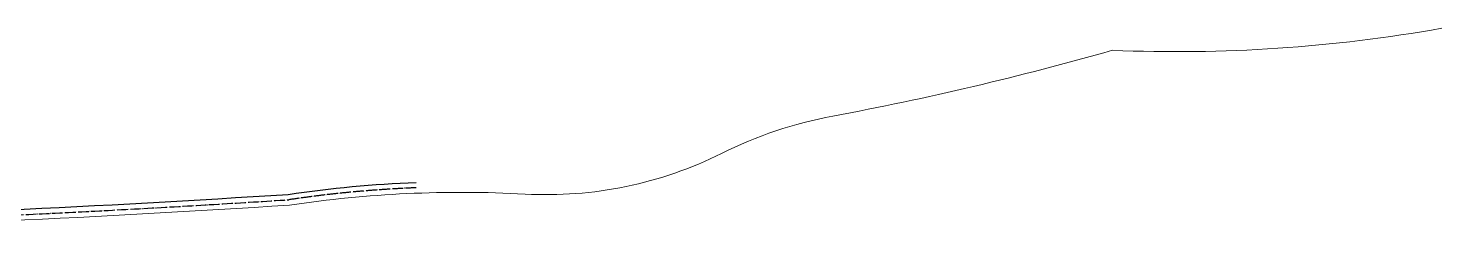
# Model space of a CAD drawing. Header units: millimetres. Extents: x -2018967 to 3675, y -751 to 1571936.
# Drawn here: x -1801080 to -1748861, y 1176378 to 1184275 of the extents above; entities that cross this region are included whole.
import ezdxf

# ---------------------------------------------------------------- set-up
doc = ezdxf.new("R2010")
doc.units = ezdxf.units.MM
doc.header["$LTSCALE"] = 1000
doc.linetypes.add('DOTE', pattern=[2.42, 2, -0.2, 0.02, -0.2])
for name, color, linetype in [('1-中心线', 4, 'DOTE'), ('1-水岸线', 5, 'CONTINUOUS'), ('1-铺装分割线', 3, 'CONTINUOUS')]:
    doc.layers.add(name, color=color, linetype=linetype)

msp = doc.modelspace()

# ---------------------------------------------------------------- linework, layer by layer
at = {"layer": '1-中心线', "ltscale": 0.2}
msp.add_lwpolyline([(-1881976.7, 1179351.7, -0.0007083), (-1871935.7, 1177932.6, 0.0051525), (-1863521.1, 1176777.7), (-1847204.9, 1176779.8, 0.016127), (-1812298.9, 1176953.5, 0.0086787), (-1791452.3, 1177932.9, -0.0274266), (-1786744.8, 1178374.2)], format="xyb", dxfattribs=at)
at = {"layer": '1-水岸线', "linetype": 'ByBlock', "lineweight": 0}
msp.add_lwpolyline([(-1899858, 1182591.3, 0.0386291), (-1892751.2, 1180756.4, 0.0078984), (-1885969.5, 1179706, -0.0009879), (-1871964.4, 1177734.6, 0.0051599), (-1863533.7, 1176577.7), (-1847207.6, 1176579.8, 0.0161254), (-1812292.2, 1176753.6, 0.0086819), (-1791431, 1177733.9, -0.0508757), (-1782726.8, 1178141.9, 0.1302663), (-1775462.7, 1179646.6, -0.0697877), (-1771358.7, 1181024.8, 0.0234381), (-1761026.5, 1183460.3, 0.0549261), (-1748860.7, 1184275)], format="xyb", dxfattribs=at)
at = {"layer": '1-铺装分割线', "linetype": 'ByBlock'}
msp.add_lwpolyline([(-1881948.9, 1179549.8, -0.0007083), (-1871906.9, 1178130.5, 0.0051451), (-1863508.5, 1176977.7), (-1847202.2, 1176979.8, 0.0161286), (-1812305.5, 1177153.4, 0.0086756), (-1791473.5, 1178132, -0.027378), (-1786752.6, 1178574.1)], format="xyb", dxfattribs=at)

doc.saveas('drawing.dxf')
